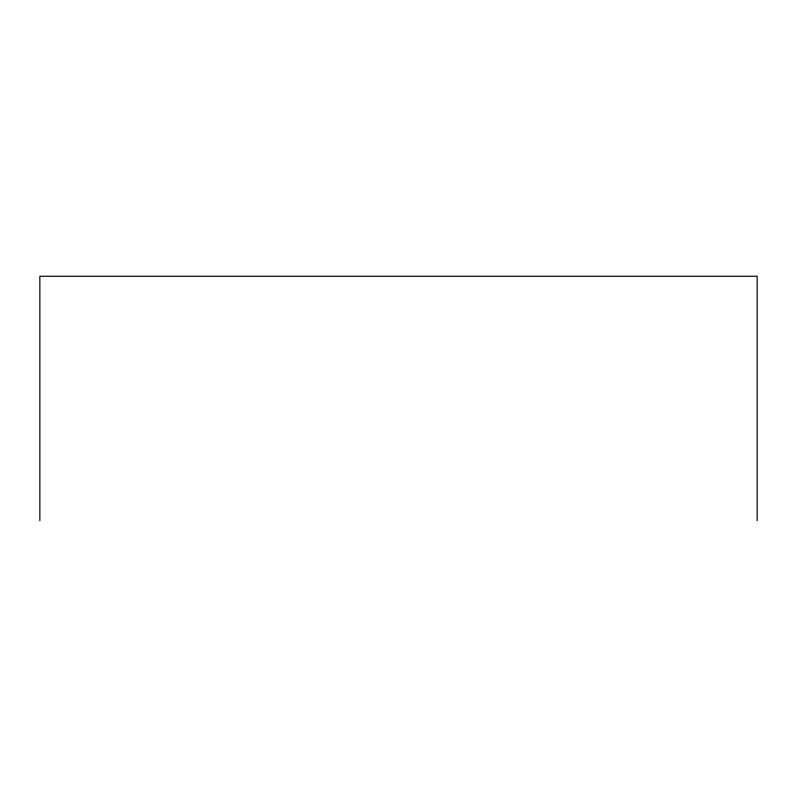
<?xml version="1.0" encoding="UTF-8"?>
<svg xmlns="http://www.w3.org/2000/svg" width="797" height="797" viewBox="0 0 797 797"><rect width="100%" height="100%" fill="white"/><g stroke="black" fill="none" stroke-linecap="round" stroke-linejoin="round"><path stroke-width="1.2" d="M757.15 520.74L757.15 276.26L39.85 276.26L39.85 520.74"/></g></svg>
